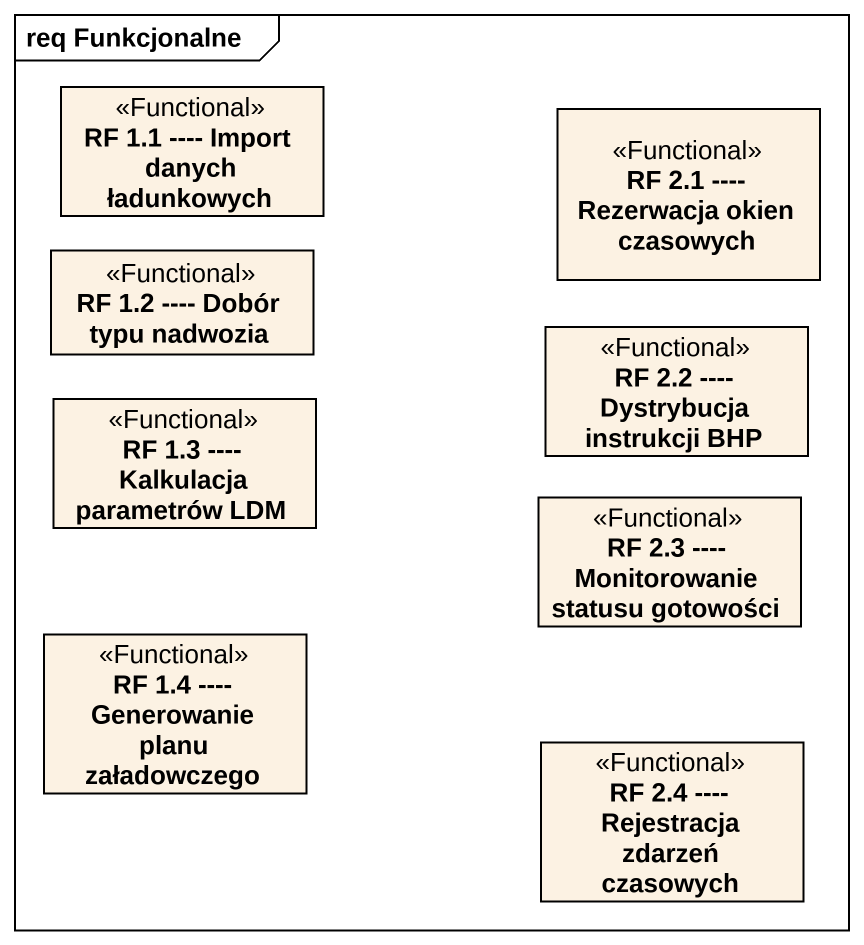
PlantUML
@startuml
mainframe req Funkcjonalne
hide circle
hide empty members
class "RF 1.1 ~--~-- Import danych ładunkowych" as RF_1_1_Import_danych <<Functional>>
class "RF 2.1 ~--~-- Rezerwacja okien czasowych" as RF_2_1_Rezerwacja_okien <<Functional>>
class "RF 1.2 ~--~-- Dobór typu nadwozia" as RF_1_2_Dobór_typu_nadwozia <<Functional>>
class "RF 2.2 ~--~-- Dystrybucja instrukcji BHP" as RF_2_2_Dystrybucja <<Functional>>
class "RF 1.3 ~--~-- Kalkulacja parametrów LDM" as RF_1_3_Kalkulacja <<Functional>>
class "RF 2.3 ~--~-- Monitorowanie statusu gotowości" as RF_2_3_Monitorowanie <<Functional>>
class "RF 1.4 ~--~-- Generowanie planu załadowczego" as RF_1_4_Generowanie_planu <<Functional>>
class "RF 2.4 ~--~-- Rejestracja zdarzeń czasowych" as RF_2_4_Rejestracja_zdarzeń <<Functional>>
@enduml
